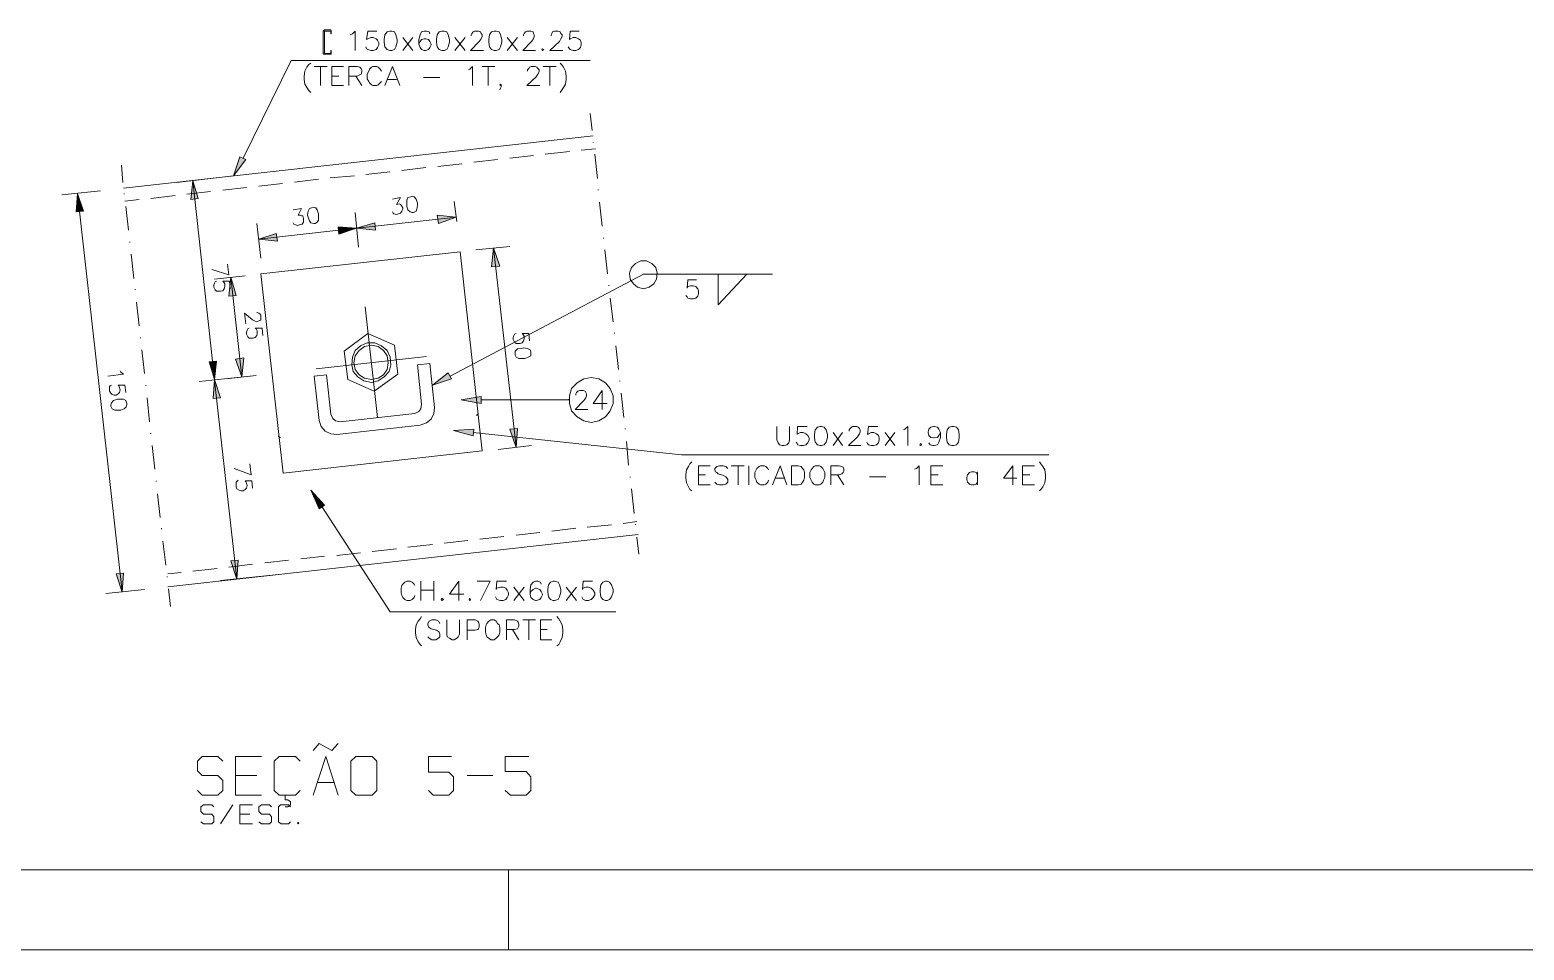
# Model space of a CAD drawing. Header units: millimetres. Extents: x 8 to 1677, y 56 to 1181.
# Drawn here: x 906.8 to 1093.2, y 55.7 to 170.5 of the extents above; entities that cross this region are included whole.
import ezdxf

# ---------------------------------------------------------------- set-up
doc = ezdxf.new("R2010")
doc.units = ezdxf.units.MM
doc.header["$MEASUREMENT"] = 0
doc.layers.get('0').update_dxf_attribs({"linetype": 'CONTINUOUS'})

# ---------------------------------------------------------------- blocks, each defined once
blk = doc.blocks.new('MF31AE950')
at = {"color": 7, "linetype": 'Continuous', "lineweight": 9, "true_color": 0x000007}
blk.add_lwpolyline([(123.35, 1039.55), (123.35, 149.38), (123.35, 149.38)], dxfattribs=at)
blk = doc.blocks.new('MF31AF450')
at = {"color": 7, "linetype": 'Continuous', "lineweight": 20, "true_color": 0x000007}
blk.add_lwpolyline([(133.34, 859.54), (123.33, 859.54), (123.33, 859.54)], dxfattribs=at)

msp = doc.modelspace()

# ---------------------------------------------------------------- hatches: boundary and pattern name
at = {"true_color": 0x000007}
for points in [[(933.75, 154.29), (932.23, 152.26), (932.99, 154.64)], [(927.14, 151.66), (927.82, 149.46), (926.89, 149.3)], [(912.75, 150.06), (913.51, 147.86), (912.58, 147.78)], [(957.64, 147.35), (960, 147.1), (957.8, 146.34)], [(945.26, 145.91), (947.55, 145.74), (945.35, 144.98)], [(949.93, 145.5), (947.55, 145.74), (949.85, 146.42)], [(937.72, 144.14), (935.36, 144.39), (937.56, 145.07)], [(964.67, 143.3), (965.43, 141), (964.4, 140.91)], [(931.88, 139.64), (932.56, 137.36), (931.64, 137.28)], [(929.85, 126.86), (929.17, 129.06), (930.11, 129.14)], [(933.24, 127.2), (932.48, 129.4), (933.49, 129.57)], [(929.85, 126.86), (930.61, 124.57), (929.68, 124.49)], [(959.41, 126.94), (957.04, 126.18), (958.99, 127.7)], [(963.13, 123.9), (960.6, 124.33), (963.13, 124.74)], [(962.12, 119.83), (959.67, 120.5), (962.2, 120.67)], [(967.46, 118.39), (966.68, 120.67), (967.63, 120.77)], [(942.9, 110.76), (941.87, 113.06), (943.58, 111.19)], [(918.34, 100.36), (917.58, 102.64), (918.5, 102.72)], [(932.65, 101.96), (931.88, 104.25), (932.81, 104.33)]]:
    msp.add_hatch(color=7, dxfattribs=at).paths.add_polyline_path(points)

# ---------------------------------------------------------------- linework, layer by layer
at = {"color": 7, "linetype": 'Continuous', "lineweight": 20, "true_color": 0x000007}
for points in [[(943.58, 170.47), (943.5, 170.39), (943.4, 170.3)], [(943.4, 167.51), (943.4, 170.3), (943.4, 170.3)], [(943.58, 170.47), (944.34, 170.47), (944.34, 170.47)], [(943.66, 170.3), (943.58, 170.3), (943.58, 170.22)], [(943.58, 167.59), (943.58, 170.22), (943.58, 170.22)], [(943.66, 170.3), (944.26, 170.3), (944.26, 170.3)], [(944.34, 170.22), (944.34, 170.3), (944.26, 170.3)], [(944.42, 170.3), (944.42, 170.39), (944.34, 170.47)], [(944.34, 169.96), (944.34, 170.22), (944.34, 170.22)], [(944.34, 169.96), (944.42, 169.96), (944.42, 169.96)], [(944.42, 169.96), (944.42, 170.3), (944.42, 170.3)], [(947.38, 167.92), (947.38, 170.3), (947.05, 169.96), (946.79, 169.87)], [(948.74, 168.35), (948.82, 168.1), (948.99, 168.02), (949.33, 167.92), (949.66, 167.92), (950.01, 168.02), (950.18, 168.27), (950.34, 168.6), (950.34, 168.87), (950.18, 169.2), (950.01, 169.36), (949.66, 169.54), (949.33, 169.54), (948.99, 169.36), (948.82, 169.28), (948.99, 170.3), (950.09, 170.3)], [(955.34, 168.7), (955.52, 169.03), (955.68, 169.28), (956.02, 169.36), (956.2, 169.36), (956.53, 169.28), (956.69, 169.03), (956.88, 168.7), (956.88, 168.6), (956.69, 168.27), (956.53, 168.02), (956.2, 167.92), (956.02, 167.92), (955.68, 168.02), (955.52, 168.27), (955.34, 168.7), (955.34, 169.28), (955.52, 169.87), (955.68, 170.22), (956.02, 170.3), (956.28, 170.3), (956.61, 170.22), (956.69, 169.96)], [(961.87, 169.71), (961.87, 169.87), (961.95, 170.04), (962.12, 170.22), (962.28, 170.3), (962.8, 170.3), (963.04, 170.22), (963.13, 170.04), (963.23, 169.87), (963.23, 169.63), (963.13, 169.36), (962.88, 169.03), (961.79, 167.92), (963.39, 167.92)], [(968.39, 169.71), (968.39, 169.87), (968.47, 170.04), (968.63, 170.22), (968.8, 170.3), (969.31, 170.3), (969.58, 170.22), (969.66, 170.04), (969.74, 169.87), (969.74, 169.63), (969.66, 169.36), (969.4, 169.03), (968.3, 167.92), (969.91, 167.92)], [(971.86, 169.71), (971.86, 169.87), (971.94, 170.04), (972.03, 170.22), (972.27, 170.3), (972.7, 170.3), (972.95, 170.22), (973.03, 170.04), (973.22, 169.87), (973.22, 169.63), (973.03, 169.36), (972.87, 169.03), (971.69, 167.92), (973.3, 167.92)], [(973.98, 168.35), (974.14, 168.1), (974.23, 168.02), (974.57, 167.92), (974.9, 167.92), (975.25, 168.02), (975.5, 168.27), (975.58, 168.6), (975.58, 168.87), (975.5, 169.2), (975.25, 169.36), (974.9, 169.54), (974.57, 169.54), (974.23, 169.36), (974.14, 169.28), (974.23, 170.3), (975.33, 170.3)], [(944.34, 167.92), (944.42, 167.92), (944.42, 167.92)], [(944.34, 167.59), (944.34, 167.92), (944.34, 167.92)], [(944.42, 167.51), (944.42, 167.92), (944.42, 167.92)], [(953.32, 167.92), (954.58, 169.54), (954.58, 169.54)], [(953.32, 169.54), (954.58, 167.92), (954.58, 167.92)], [(959.84, 167.92), (961.11, 169.54), (961.11, 169.54)], [(959.84, 169.54), (961.11, 167.92), (961.11, 167.92)], [(966.35, 167.92), (967.63, 169.54), (967.63, 169.54)], [(966.35, 169.54), (967.63, 167.92), (967.63, 167.92)], [(941.87, 162.68), (941.63, 162.93), (941.38, 163.27), (941.11, 163.69), (941.03, 164.28), (941.03, 164.71), (941.11, 165.31), (941.38, 165.81), (941.63, 166.15), (941.87, 166.32)], [(942.3, 165.9), (943.91, 165.9), (943.91, 165.9)], [(943.07, 163.52), (943.07, 165.9), (943.07, 165.9)], [(943.4, 167.51), (943.5, 167.43), (943.58, 167.43)], [(943.58, 167.59), (943.66, 167.51), (943.66, 167.51)], [(943.58, 167.43), (944.34, 167.43), (944.34, 167.43)], [(943.66, 167.51), (944.26, 167.51), (944.26, 167.51)], [(944.26, 167.51), (944.34, 167.59), (944.34, 167.59)], [(944.34, 167.43), (944.42, 167.43), (944.42, 167.51)], [(944.5, 163.52), (944.5, 165.9), (945.94, 165.9)], [(946.62, 163.52), (946.62, 165.9), (947.63, 165.9), (947.98, 165.81), (948.14, 165.64), (948.23, 165.47), (948.23, 165.23), (948.14, 164.96), (947.98, 164.88), (947.63, 164.71), (946.62, 164.71)], [(950.69, 164.04), (950.52, 163.87), (950.26, 163.61), (950.09, 163.52), (949.58, 163.52), (949.42, 163.61), (949.17, 163.87), (949.09, 164.04), (948.9, 164.37), (948.9, 164.96), (949.09, 165.31), (949.17, 165.56), (949.42, 165.81), (949.58, 165.9), (950.09, 165.9), (950.26, 165.81), (950.52, 165.56), (950.69, 165.31)], [(951.1, 163.52), (952.05, 165.9), (952.97, 163.52)], [(962.04, 163.52), (962.04, 165.9), (961.69, 165.56), (961.52, 165.47)], [(963.23, 165.9), (964.83, 165.9), (964.83, 165.9)], [(963.99, 163.52), (963.99, 165.9), (963.99, 165.9)], [(968.9, 165.31), (968.9, 165.47), (969.06, 165.64), (969.15, 165.81), (969.4, 165.9), (969.83, 165.9), (970.07, 165.81), (970.16, 165.64), (970.34, 165.47), (970.34, 165.23), (970.16, 164.96), (969.99, 164.63), (968.8, 163.52), (970.42, 163.52)], [(970.83, 165.9), (972.46, 165.9), (972.46, 165.9)], [(971.69, 163.52), (971.69, 165.9), (971.69, 165.9)], [(972.95, 162.68), (973.13, 162.93), (973.38, 163.27), (973.63, 163.69), (973.71, 164.28), (973.71, 164.71), (973.63, 165.31), (973.38, 165.81), (973.13, 166.15), (972.95, 166.32)], [(945.35, 164.71), (944.5, 164.71), (944.5, 164.71)], [(947.46, 164.71), (948.23, 163.52), (948.23, 163.52)], [(952.54, 164.28), (951.45, 164.28), (951.45, 164.28)], [(955.93, 164.55), (957.97, 164.55), (957.97, 164.55)], [(944.5, 163.52), (945.94, 163.52), (945.94, 163.52)], [(965.43, 163.01), (965.51, 163.19), (965.59, 163.36), (965.59, 163.61), (965.51, 163.69), (965.43, 163.61), (965.51, 163.52), (965.59, 163.61)], [(976.94, 157.93), (976.69, 160.05), (976.69, 160.05)], [(918.5, 150.74), (977.1, 157.25), (977.1, 157.25)], [(966.68, 154.46), (969.66, 154.81), (969.66, 154.81)], [(971.1, 154.97), (974.14, 155.32), (974.14, 155.32)], [(975.58, 155.49), (977.37, 155.65), (977.37, 155.65)], [(977.1, 156.41), (977.1, 156.49), (977.1, 156.49)], [(977.62, 151.93), (977.27, 154.97), (977.27, 154.97)], [(918.42, 151.42), (918.26, 153.62), (918.26, 153.62)], [(953.22, 152.94), (956.2, 153.29), (956.2, 153.29)], [(957.72, 153.45), (960.68, 153.78), (960.68, 153.78)], [(962.2, 153.96), (965.16, 154.29), (965.16, 154.29)], [(927.14, 151.66), (926.89, 149.3), (926.89, 149.3)], [(927.14, 151.66), (927.82, 149.46), (927.82, 149.46)], [(935.36, 150.99), (938.32, 151.33), (938.32, 151.33)], [(939.84, 151.5), (942.82, 151.85), (942.82, 151.85)], [(944.26, 152.01), (947.3, 152.26), (947.3, 152.26)], [(948.74, 152.43), (951.7, 152.77), (951.7, 152.77)], [(912.75, 150.06), (912.58, 147.78), (912.58, 147.78)], [(912.75, 150.06), (913.51, 147.86), (913.51, 147.86)], [(918.59, 149.98), (918.59, 150.06), (918.59, 150.06)], [(918.67, 149.13), (920.46, 149.3), (920.46, 149.3)], [(921.9, 149.46), (924.94, 149.81), (924.94, 149.81)], [(926.38, 149.98), (929.35, 150.31), (929.35, 150.31)], [(926.89, 149.3), (927.82, 149.46), (927.82, 149.46)], [(930.88, 150.49), (933.84, 150.82), (933.84, 150.82)], [(977.7, 150.49), (977.7, 150.57), (977.7, 150.57)], [(912.58, 147.78), (913.51, 147.86), (913.51, 147.86)], [(919.1, 145.5), (918.77, 148.46), (918.77, 148.46)], [(960, 147.1), (957.64, 147.35), (957.64, 147.35)], [(957.64, 147.35), (957.8, 146.34), (957.8, 146.34)], [(978.21, 145.99), (977.86, 148.97), (977.86, 148.97)], [(947.55, 145.74), (945.26, 145.91), (945.26, 145.91)], [(945.26, 145.91), (945.35, 144.98), (945.35, 144.98)], [(947.55, 145.74), (945.35, 144.98), (945.35, 144.98)], [(947.55, 145.74), (949.85, 146.42), (949.85, 146.42)], [(947.55, 145.74), (949.93, 145.5), (949.93, 145.5)], [(949.93, 145.5), (949.85, 146.42), (949.85, 146.42)], [(960, 147.1), (957.8, 146.34), (957.8, 146.34)], [(919.27, 143.96), (919.27, 144.06), (919.27, 144.06)], [(935.36, 144.39), (937.56, 145.07), (937.56, 145.07)], [(935.36, 144.39), (937.72, 144.14), (937.72, 144.14)], [(937.72, 144.14), (937.56, 145.07), (937.56, 145.07)], [(978.38, 144.47), (978.38, 144.55), (978.38, 144.55)], [(919.78, 139.48), (919.45, 142.52), (919.45, 142.52)], [(935.61, 140.07), (960.51, 142.78), (960.51, 142.78)], [(963.23, 117.97), (960.51, 142.78), (960.51, 142.78)], [(964.67, 143.3), (964.4, 140.91), (964.4, 140.91)], [(964.67, 143.3), (965.43, 141), (965.43, 141)], [(978.89, 140.07), (978.54, 143.03), (978.54, 143.03)], [(938.4, 115.18), (935.61, 140.07), (935.61, 140.07)], [(964.4, 140.91), (965.43, 141), (965.43, 141)], [(992.68, 139.99), (992.68, 136.17), (992.68, 136.17)], [(992.68, 136.17), (996.24, 139.99), (996.24, 139.99)], [(919.94, 138.04), (919.94, 138.12), (919.94, 138.12)], [(931.88, 139.64), (931.64, 137.28), (931.64, 137.28)], [(931.88, 139.64), (932.56, 137.36), (932.56, 137.36)], [(979.05, 138.55), (979.05, 138.63), (979.05, 138.63)], [(988.63, 137.36), (988.8, 137.19), (988.88, 137.03), (989.21, 136.94), (989.56, 136.94), (989.89, 137.03), (990.15, 137.28), (990.23, 137.61), (990.23, 137.87), (990.15, 138.2), (989.89, 138.47), (989.56, 138.55), (989.21, 138.55), (988.88, 138.47), (988.8, 138.28), (988.88, 139.31), (989.97, 139.31)], [(920.46, 133.55), (920.11, 136.51), (920.11, 136.51)], [(931.64, 137.28), (932.56, 137.36), (932.56, 137.36)], [(979.57, 134.05), (979.22, 137.03), (979.22, 137.03)], [(948.66, 135.92), (950.18, 122.13), (950.18, 122.13)], [(979.73, 132.61), (979.73, 132.71), (979.73, 132.71)], [(920.62, 132.03), (920.62, 132.12), (920.62, 132.12)], [(921.13, 127.62), (920.79, 130.59), (920.79, 130.59)], [(980.25, 128.13), (979.9, 131.09), (979.9, 131.09)], [(930.11, 129.14), (929.17, 129.06), (929.17, 129.06)], [(929.85, 126.86), (929.17, 129.06), (929.17, 129.06)], [(929.85, 126.86), (930.11, 129.14), (930.11, 129.14)], [(933.49, 129.57), (932.48, 129.4), (932.48, 129.4)], [(933.24, 127.2), (932.48, 129.4), (932.48, 129.4)], [(933.24, 127.2), (933.49, 129.57), (933.49, 129.57)], [(956.28, 129.73), (942.55, 128.21), (942.55, 128.21)], [(956.69, 128.89), (955.17, 128.72), (955.17, 128.72)], [(955.68, 123.81), (955.17, 128.72), (955.17, 128.72)], [(957.29, 123.38), (956.69, 128.89), (956.69, 128.89)], [(929.85, 126.86), (929.68, 124.49), (929.68, 124.49)], [(929.85, 126.86), (930.61, 124.57), (930.61, 124.57)], [(942.3, 127.29), (943.83, 127.45), (943.83, 127.45)], [(942.9, 121.78), (942.3, 127.29), (942.3, 127.29)], [(944.34, 122.54), (943.83, 127.45), (943.83, 127.45)], [(921.3, 126.09), (921.3, 126.18), (921.3, 126.18)], [(974.9, 124.9), (974.9, 125.09), (974.99, 125.25), (975.15, 125.42), (975.42, 125.5), (975.83, 125.5), (976.09, 125.42), (976.18, 125.25), (976.26, 125.09), (976.26, 124.82), (976.18, 124.57), (975.93, 124.24), (974.82, 123.13), (976.42, 123.13)], [(978.21, 123.13), (978.21, 125.5), (977.1, 123.9), (978.81, 123.9)], [(980.41, 126.61), (980.41, 126.69), (980.41, 126.69)], [(980.92, 122.13), (980.58, 125.17), (980.58, 125.17)], [(921.73, 121.61), (921.46, 124.57), (921.46, 124.57)], [(929.68, 124.49), (930.61, 124.57), (930.61, 124.57)], [(954.84, 122.62), (955.34, 122.89), (955.6, 123.22), (955.68, 123.81)], [(955.52, 121.18), (956.28, 121.45), (956.88, 121.94), (957.21, 122.62), (957.29, 123.38)], [(942.9, 121.78), (943.15, 121.02), (943.66, 120.42), (944.34, 120.09), (945.1, 120.01)], [(944.34, 122.54), (944.59, 122.03), (944.93, 121.7), (945.51, 121.61)], [(955.52, 121.18), (945.1, 120.01), (945.1, 120.01)], [(954.84, 122.62), (945.51, 121.61), (945.51, 121.61)], [(962.55, 122.37), (962.63, 122.46), (962.71, 122.54)], [(921.9, 120.09), (921.9, 120.17), (921.9, 120.17)], [(937.82, 119.83), (937.9, 119.74), (937.99, 119.66), (938.07, 119.66)], [(967.63, 120.77), (966.68, 120.67), (966.68, 120.67)], [(967.46, 118.39), (966.68, 120.67), (966.68, 120.67)], [(967.46, 118.39), (967.63, 120.77), (967.63, 120.77)], [(981.09, 120.67), (981.09, 120.77), (981.09, 120.77)], [(999.98, 121.02), (999.98, 119.33), (1000.14, 118.98), (1000.31, 118.73), (1000.65, 118.65), (1000.9, 118.65), (1001.23, 118.73), (1001.5, 118.98), (1001.58, 119.33), (1001.58, 121.02)], [(1002.42, 119.07), (1002.51, 118.9), (1002.59, 118.73), (1002.94, 118.65), (1003.27, 118.65), (1003.62, 118.73), (1003.86, 118.98), (1004.03, 119.33), (1004.03, 119.58), (1003.86, 119.91), (1003.62, 120.09), (1003.27, 120.26), (1002.94, 120.26), (1002.59, 120.09), (1002.51, 120.01), (1002.59, 121.02), (1003.78, 121.02)], [(1007.01, 118.65), (1008.18, 120.26), (1008.18, 120.26)], [(1007.01, 120.26), (1008.18, 118.65), (1008.18, 118.65)], [(1009.02, 120.42), (1009.02, 120.59), (1009.12, 120.77), (1009.29, 120.93), (1009.45, 121.02), (1009.97, 121.02), (1010.13, 120.93), (1010.3, 120.77), (1010.38, 120.59), (1010.38, 120.34), (1010.3, 120.09), (1010.05, 119.74), (1008.94, 118.65), (1010.48, 118.65)], [(1011.24, 119.07), (1011.32, 118.9), (1011.41, 118.73), (1011.74, 118.65), (1012.08, 118.65), (1012.41, 118.73), (1012.68, 118.98), (1012.76, 119.33), (1012.76, 119.58), (1012.68, 119.91), (1012.41, 120.09), (1012.08, 120.26), (1011.74, 120.26), (1011.41, 120.09), (1011.32, 120.01), (1011.41, 121.02), (1012.6, 121.02)], [(1013.52, 118.65), (1014.71, 120.26), (1014.71, 120.26)], [(1013.52, 120.26), (1014.71, 118.65), (1014.71, 118.65)], [(1016.32, 118.65), (1016.32, 121.02), (1015.97, 120.67), (1015.8, 120.59)], [(1018.95, 118.98), (1019.11, 118.73), (1019.44, 118.65), (1019.61, 118.65), (1020.04, 118.73), (1020.2, 119.07), (1020.39, 119.66), (1020.39, 120.26), (1020.2, 120.67), (1020.04, 120.93), (1019.61, 121.02), (1019.53, 121.02), (1019.2, 120.93), (1018.95, 120.67), (1018.85, 120.34), (1018.85, 120.26), (1018.95, 119.91), (1019.2, 119.66), (1019.53, 119.58), (1019.61, 119.58), (1020.04, 119.66), (1020.2, 119.91), (1020.39, 120.26)], [(922.41, 115.68), (922.06, 118.65), (922.06, 118.65)], [(938.4, 115.18), (963.23, 117.97), (963.23, 117.97)], [(981.5, 116.19), (981.25, 119.15), (981.25, 119.15)], [(989.39, 112.98), (989.13, 113.14), (988.96, 113.48), (988.71, 113.99), (988.63, 114.58), (988.63, 115), (988.71, 115.59), (988.96, 116.02), (989.13, 116.35), (989.39, 116.62)], [(990.23, 113.74), (990.23, 116.11), (991.67, 116.11)], [(992.27, 114.07), (992.52, 113.82), (992.86, 113.74), (993.28, 113.74), (993.63, 113.82), (993.87, 114.07), (993.87, 114.42), (993.71, 114.67), (993.63, 114.75), (993.36, 114.91), (992.68, 115.1), (992.52, 115.26), (992.35, 115.34), (992.27, 115.59), (992.27, 115.77), (992.52, 116.02), (992.86, 116.11), (993.28, 116.11), (993.63, 116.02), (993.87, 115.77)], [(994.3, 116.11), (995.91, 116.11), (995.91, 116.11)], [(995.15, 113.74), (995.15, 116.11), (995.15, 116.11)], [(996.5, 113.74), (996.5, 116.11), (996.5, 116.11)], [(998.95, 114.32), (998.87, 114.07), (998.62, 113.82), (998.44, 113.74), (997.94, 113.74), (997.78, 113.82), (997.51, 114.07), (997.43, 114.32), (997.26, 114.67), (997.26, 115.26), (997.43, 115.59), (997.51, 115.77), (997.78, 116.02), (997.94, 116.11), (998.44, 116.11), (998.62, 116.02), (998.87, 115.77), (998.95, 115.59)], [(999.46, 113.74), (1000.39, 116.11), (1001.23, 113.74)], [(1006.74, 113.74), (1006.74, 116.11), (1007.77, 116.11), (1008.1, 116.02), (1008.26, 115.94), (1008.36, 115.68), (1008.36, 115.43), (1008.26, 115.26), (1008.1, 115.1), (1007.77, 115), (1006.74, 115)], [(1017.76, 113.74), (1017.76, 116.11), (1017.41, 115.77), (1017.16, 115.68)], [(1019.2, 113.74), (1019.2, 116.11), (1020.72, 116.11)], [(1029.43, 113.74), (1029.43, 116.11), (1028.26, 114.58), (1029.95, 114.58)], [(1030.62, 113.74), (1030.62, 116.11), (1032.15, 116.11)], [(1032.74, 112.98), (1032.91, 113.14), (1033.17, 113.48), (1033.42, 113.99), (1033.5, 114.58), (1033.5, 115), (1033.42, 115.59), (1033.17, 116.02), (1032.91, 116.35), (1032.74, 116.62)], [(922.57, 114.15), (922.57, 114.24), (922.57, 114.24)], [(981.68, 114.67), (981.68, 114.75), (981.68, 114.75)], [(991.08, 115), (990.23, 115), (990.23, 115)], [(990.23, 113.74), (991.67, 113.74), (991.67, 113.74)], [(1000.9, 114.58), (999.79, 114.58), (999.79, 114.58)], [(1007.58, 115), (1008.36, 113.74), (1008.36, 113.74)], [(1011.57, 114.75), (1013.6, 114.75), (1013.6, 114.75)], [(1020.12, 115), (1019.2, 115), (1019.2, 115)], [(1019.2, 113.74), (1020.72, 113.74), (1020.72, 113.74)], [(1025.03, 115), (1024.87, 115.26), (1024.62, 115.34), (1024.27, 115.34), (1024.02, 115.26), (1023.76, 115), (1023.68, 114.67), (1023.68, 114.42), (1023.76, 114.07), (1024.02, 113.82), (1024.27, 113.74), (1024.62, 113.74), (1024.87, 113.82), (1025.03, 114.07)], [(1025.03, 113.74), (1025.03, 115.34), (1025.03, 115.34)], [(1031.55, 115), (1030.62, 115), (1030.62, 115)], [(1030.62, 113.74), (1032.15, 113.74), (1032.15, 113.74)], [(923.09, 109.67), (922.74, 112.63), (922.74, 112.63)], [(982.18, 110.18), (981.85, 113.23), (981.85, 113.23)], [(923.25, 108.23), (923.25, 108.32), (923.25, 108.32)], [(971.94, 107.97), (974.9, 108.32), (974.9, 108.32)], [(976.34, 108.48), (979.39, 108.75), (979.39, 108.75)], [(980.84, 108.91), (982.53, 109.16), (982.53, 109.16)], [(982.36, 108.75), (982.36, 108.83), (982.36, 108.83)], [(923.76, 103.73), (923.42, 106.71), (923.42, 106.71)], [(924.01, 101.04), (982.69, 107.55), (982.69, 107.55)], [(953.98, 105.95), (957.04, 106.28), (957.04, 106.28)], [(958.48, 106.45), (961.44, 106.79), (961.44, 106.79)], [(962.96, 106.96), (965.92, 107.31), (965.92, 107.31)], [(967.46, 107.47), (970.42, 107.8), (970.42, 107.8)], [(982.78, 105.09), (982.53, 107.21), (982.53, 107.21)], [(940.62, 104.51), (943.58, 104.84), (943.58, 104.84)], [(945.1, 104.92), (948.06, 105.27), (948.06, 105.27)], [(949.5, 105.44), (952.54, 105.77), (952.54, 105.77)], [(918.5, 102.72), (917.58, 102.64), (917.58, 102.64)], [(918.34, 100.36), (917.58, 102.64), (917.58, 102.64)], [(918.34, 100.36), (918.5, 102.72), (918.5, 102.72)], [(924.01, 102.64), (925.7, 102.81), (925.7, 102.81)], [(927.14, 102.97), (930.2, 103.32), (930.2, 103.32)], [(931.64, 103.49), (934.6, 103.83), (934.6, 103.83)], [(932.81, 104.33), (931.88, 104.25), (931.88, 104.25)], [(932.65, 101.96), (931.88, 104.25), (931.88, 104.25)], [(932.65, 101.96), (932.81, 104.33), (932.81, 104.33)], [(936.12, 104), (939.08, 104.33), (939.08, 104.33)], [(923.93, 102.21), (923.93, 102.29), (923.93, 102.29)], [(924.34, 98.57), (924.09, 100.77), (924.09, 100.77)], [(954.84, 99.93), (954.76, 99.68), (954.49, 99.42), (954.25, 99.33), (953.82, 99.33), (953.57, 99.42), (953.32, 99.68), (953.22, 99.93), (953.14, 100.28), (953.14, 100.86), (953.22, 101.2), (953.32, 101.37), (953.57, 101.62), (953.82, 101.72), (954.25, 101.72), (954.49, 101.62), (954.76, 101.37), (954.84, 101.2)], [(955.6, 99.33), (955.6, 101.72), (955.6, 101.72)], [(957.21, 101.72), (957.21, 99.33), (957.21, 99.33)], [(960.33, 99.33), (960.33, 101.72), (959.16, 100.1), (960.93, 100.1)], [(963.04, 99.33), (964.24, 101.72), (962.63, 101.72)], [(964.91, 99.76), (965, 99.6), (965.08, 99.42), (965.51, 99.33), (965.84, 99.33), (966.19, 99.42), (966.35, 99.68), (966.52, 100.01), (966.52, 100.28), (966.35, 100.61), (966.19, 100.86), (965.84, 100.96), (965.51, 100.96), (965.08, 100.86), (965, 100.69), (965.08, 101.72), (966.27, 101.72)], [(967.2, 99.33), (968.47, 100.96), (968.47, 100.96)], [(967.2, 100.96), (968.47, 99.33), (968.47, 99.33)], [(969.23, 100.1), (969.31, 100.44), (969.58, 100.69), (969.91, 100.86), (969.99, 100.86), (970.42, 100.69), (970.59, 100.44), (970.75, 100.1), (970.75, 100.01), (970.59, 99.68), (970.42, 99.42), (969.99, 99.33), (969.91, 99.33), (969.58, 99.42), (969.31, 99.68), (969.23, 100.1), (969.23, 100.69), (969.31, 101.29), (969.58, 101.62), (969.91, 101.72), (970.16, 101.72), (970.5, 101.62), (970.59, 101.37)], [(973.71, 99.33), (974.99, 100.96), (974.99, 100.96)], [(973.71, 100.96), (974.99, 99.33), (974.99, 99.33)], [(975.66, 99.76), (975.75, 99.6), (975.83, 99.42), (976.18, 99.33), (976.51, 99.33), (976.85, 99.42), (977.1, 99.68), (977.27, 100.01), (977.27, 100.28), (977.1, 100.61), (976.85, 100.86), (976.51, 100.96), (976.18, 100.96), (975.83, 100.86), (975.75, 100.69), (975.83, 101.72), (977.02, 101.72)], [(955.6, 100.61), (957.21, 100.61), (957.21, 100.61)], [(955.68, 93.66), (955.52, 93.83), (955.25, 94.17), (955.01, 94.69), (954.92, 95.27), (954.92, 95.7), (955.01, 96.29), (955.25, 96.72), (955.52, 97.05), (955.68, 97.3)], [(972.54, 93.66), (972.79, 93.83), (972.95, 94.17), (973.22, 94.69), (973.3, 95.27), (973.3, 95.7), (973.22, 96.29), (972.95, 96.72), (972.79, 97.05), (972.54, 97.3)], [(956.45, 94.77), (956.61, 94.6), (956.96, 94.42), (957.45, 94.42), (957.8, 94.6), (957.97, 94.77), (957.97, 95.1), (957.88, 95.37), (957.8, 95.45), (957.55, 95.61), (956.88, 95.78), (956.61, 95.94), (956.53, 96.04), (956.45, 96.29), (956.45, 96.46), (956.61, 96.72), (956.96, 96.89), (957.45, 96.89), (957.8, 96.72), (957.97, 96.46)], [(958.81, 96.89), (958.81, 95.1), (958.89, 94.77), (959.16, 94.6), (959.49, 94.42), (959.75, 94.42), (960.08, 94.6), (960.25, 94.77), (960.43, 95.1), (960.43, 96.89)], [(961.36, 94.42), (961.36, 96.89), (962.37, 96.89), (962.71, 96.72), (962.8, 96.62), (962.88, 96.37), (962.88, 96.04), (962.8, 95.78), (962.71, 95.7), (962.37, 95.61), (961.36, 95.61)], [(966.27, 94.42), (966.27, 96.89), (967.28, 96.89), (967.63, 96.72), (967.71, 96.62), (967.79, 96.37), (967.79, 96.13), (967.71, 95.94), (967.63, 95.78), (967.28, 95.7), (966.27, 95.7)], [(967.03, 95.7), (967.79, 94.42), (967.79, 94.42)], [(968.3, 96.89), (969.91, 96.89), (969.91, 96.89)], [(969.06, 94.42), (969.06, 96.89), (969.06, 96.89)], [(970.5, 94.42), (970.5, 96.89), (971.94, 96.89)], [(971.35, 95.7), (970.5, 95.7), (970.5, 95.7)], [(970.5, 94.42), (971.94, 94.42), (971.94, 94.42)], [(942.14, 80.63), (942.9, 81.47), (944.5, 80.63), (945.26, 81.47)], [(927.73, 75.63), (928.33, 75.04), (930.28, 75.04), (930.88, 75.63), (930.88, 76.89), (930.28, 77.49), (928.33, 77.49), (927.73, 78.08), (927.73, 79.27), (928.33, 79.87), (930.28, 79.87), (930.88, 79.27)], [(932.48, 75.04), (932.48, 79.87), (935.71, 79.87)], [(940.52, 75.63), (939.94, 75.04), (937.9, 75.04), (937.31, 75.63), (937.31, 79.27), (937.9, 79.87), (939.94, 79.87), (940.52, 79.27)], [(942.14, 75.04), (943.74, 79.87), (945.26, 75.04)], [(956.53, 75.63), (957.12, 75.04), (959.08, 75.04), (959.67, 75.63), (959.67, 77.32), (959.08, 77.92), (956.53, 77.92), (956.53, 79.27), (956.53, 79.87), (959.41, 79.87)], [(966.1, 75.63), (966.78, 75.04), (968.72, 75.04), (969.31, 75.63), (969.31, 77.32), (968.72, 78), (966.1, 78), (966.1, 79.27), (966.1, 79.87), (969.06, 79.87)], [(935.11, 77.49), (932.48, 77.49), (932.48, 77.49)], [(944.75, 76.64), (942.64, 76.64), (942.64, 76.64)], [(961.36, 77.49), (964.57, 77.49), (964.57, 77.49)], [(932.48, 75.04), (935.71, 75.04), (935.71, 75.04)], [(938.67, 75.04), (938.67, 74.44), (939, 74.44), (939.34, 74.19), (939.34, 73.85), (939, 73.6), (938.67, 73.6)], [(928.16, 71.73), (928.49, 71.48), (929.52, 71.48), (929.77, 71.73), (929.77, 72.33), (929.52, 72.66), (928.49, 72.66), (928.16, 73), (928.16, 73.6), (928.49, 73.85), (929.52, 73.85), (929.77, 73.6)], [(930.61, 71.48), (932.15, 73.85), (932.15, 73.85)], [(932.99, 71.48), (932.99, 73.85), (934.6, 73.85)], [(935.36, 71.73), (935.71, 71.48), (936.71, 71.48), (936.96, 71.73), (936.96, 72.33), (936.71, 72.66), (935.71, 72.66), (935.36, 73), (935.36, 73.6), (935.71, 73.85), (936.71, 73.85), (936.96, 73.6)], [(939.34, 71.73), (939.08, 71.48), (938.15, 71.48), (937.82, 71.73), (937.82, 73.6), (938.07, 73.85), (939.08, 73.85), (939.34, 73.6)], [(934.27, 72.66), (932.99, 72.66), (932.99, 72.66)], [(932.99, 71.48), (934.6, 71.48), (934.6, 71.48)]]:
    msp.add_lwpolyline(points, dxfattribs=at)
for points in [[(951.7, 170.3), (951.96, 170.3), (952.29, 170.22), (952.46, 169.87), (952.64, 169.28), (952.64, 168.95), (952.46, 168.35), (952.29, 168.02), (951.96, 167.92), (951.7, 167.92), (951.37, 168.02), (951.1, 168.35), (951.02, 168.95), (951.02, 169.28), (951.1, 169.87), (951.37, 170.22)], [(958.22, 170.3), (958.48, 170.3), (958.81, 170.22), (958.99, 169.87), (959.16, 169.28), (959.16, 168.95), (958.99, 168.35), (958.81, 168.02), (958.48, 167.92), (958.22, 167.92), (957.88, 168.02), (957.64, 168.35), (957.55, 168.95), (957.55, 169.28), (957.64, 169.87), (957.88, 170.22)], [(964.75, 170.3), (965, 170.3), (965.34, 170.22), (965.51, 169.87), (965.67, 169.28), (965.67, 168.95), (965.51, 168.35), (965.34, 168.02), (965, 167.92), (964.75, 167.92), (964.4, 168.02), (964.15, 168.35), (964.07, 168.95), (964.07, 169.28), (964.15, 169.87), (964.4, 170.22)], [(970.75, 168.1), (970.92, 168.02), (970.75, 167.92), (970.67, 168.02)], [(983.37, 138.2), (984.05, 138.38), (984.64, 138.8), (984.98, 139.39), (985.07, 140.15), (984.89, 140.83), (984.4, 141.34), (983.72, 141.67), (983.04, 141.67), (982.36, 141.34), (981.85, 140.83), (981.6, 140.15), (981.68, 139.39), (982.1, 138.8), (982.61, 138.38)], [(952.72, 127.53), (949.75, 125.42), (946.46, 126.86), (946.03, 130.41), (948.99, 132.61), (952.29, 131.17)], [(949.42, 126.52), (950.26, 126.69), (951.02, 127.2), (951.62, 127.88), (951.86, 128.72), (951.78, 129.65), (951.37, 130.49), (950.69, 131.09), (949.85, 131.44), (948.9, 131.44), (948.06, 131.09), (947.38, 130.49), (947.05, 129.65), (946.97, 128.72), (947.13, 127.88), (947.73, 127.2), (948.49, 126.69)], [(949.42, 126.86), (950.26, 127.02), (950.94, 127.45), (951.37, 128.13), (951.53, 128.97), (951.37, 129.82), (950.94, 130.49), (950.26, 131.01), (949.42, 131.17), (948.57, 131.01), (947.89, 130.49), (947.38, 129.82), (947.22, 128.97), (947.38, 128.13), (947.89, 127.45), (948.57, 127.02)], [(976.85, 121.53), (977.78, 121.7), (978.62, 122.21), (979.22, 122.97), (979.57, 123.9), (979.57, 124.82), (979.22, 125.76), (978.62, 126.44), (977.78, 126.94), (976.85, 127.12), (975.93, 126.94), (975.07, 126.44), (974.39, 125.76), (974.14, 124.82), (974.14, 123.9), (974.39, 122.97), (975.07, 122.21), (975.93, 121.7)], [(1005.38, 121.02), (1005.57, 121.02), (1005.9, 120.93), (1006.15, 120.59), (1006.33, 120.01), (1006.33, 119.66), (1006.15, 119.07), (1005.9, 118.73), (1005.57, 118.65), (1005.38, 118.65), (1005.05, 118.73), (1004.79, 119.07), (1004.71, 119.66), (1004.71, 120.01), (1004.79, 120.59), (1005.05, 120.93)], [(1021.82, 121.02), (1022.07, 121.02), (1022.4, 120.93), (1022.67, 120.59), (1022.75, 120.01), (1022.75, 119.66), (1022.67, 119.07), (1022.4, 118.73), (1022.07, 118.65), (1021.82, 118.65), (1021.48, 118.73), (1021.23, 119.07), (1021.15, 119.66), (1021.15, 120.01), (1021.23, 120.59), (1021.48, 120.93)], [(1017.92, 118.9), (1018.09, 118.73), (1017.92, 118.65), (1017.84, 118.73)], [(1001.83, 113.74), (1001.83, 116.11), (1002.67, 116.11), (1003.02, 116.02), (1003.19, 115.77), (1003.35, 115.59), (1003.45, 115.26), (1003.45, 114.67), (1003.35, 114.32), (1003.19, 114.07), (1003.02, 113.82), (1002.67, 113.74)], [(1004.79, 116.11), (1005.3, 116.11), (1005.47, 116.02), (1005.73, 115.77), (1005.81, 115.59), (1005.98, 115.26), (1005.98, 114.67), (1005.81, 114.32), (1005.73, 114.07), (1005.47, 113.82), (1005.3, 113.74), (1004.79, 113.74), (1004.62, 113.82), (1004.38, 114.07), (1004.29, 114.32), (1004.13, 114.67), (1004.13, 115.26), (1004.29, 115.59), (1004.38, 115.77), (1004.62, 116.02)], [(972.11, 101.72), (972.27, 101.72), (972.7, 101.62), (972.87, 101.29), (973.03, 100.69), (973.03, 100.36), (972.87, 99.76), (972.7, 99.42), (972.27, 99.33), (972.11, 99.33), (971.78, 99.42), (971.51, 99.76), (971.43, 100.36), (971.43, 100.69), (971.51, 101.29), (971.78, 101.62)], [(978.62, 101.72), (978.81, 101.72), (979.14, 101.62), (979.39, 101.29), (979.57, 100.69), (979.57, 100.36), (979.39, 99.76), (979.14, 99.42), (978.81, 99.33), (978.62, 99.33), (978.29, 99.42), (978.05, 99.76), (977.95, 100.36), (977.95, 100.69), (978.05, 101.29), (978.29, 101.62)], [(958.22, 99.6), (958.4, 99.42), (958.22, 99.33), (958.13, 99.42)], [(961.69, 99.6), (961.79, 99.42), (961.69, 99.33), (961.61, 99.42)], [(964.32, 96.89), (964.75, 96.89), (965, 96.72), (965.16, 96.46), (965.34, 96.29), (965.43, 95.94), (965.43, 95.37), (965.34, 95.02), (965.16, 94.77), (965, 94.6), (964.75, 94.42), (964.32, 94.42), (964.07, 94.6), (963.81, 94.77), (963.72, 95.02), (963.64, 95.37), (963.64, 95.94), (963.72, 96.29), (963.81, 96.46), (964.07, 96.72)], [(947.46, 79.87), (949.5, 79.87), (950.09, 79.27), (950.09, 75.63), (949.5, 75.04), (947.46, 75.04), (946.87, 75.63), (946.87, 79.27)], [(940.27, 71.48), (940.19, 71.57), (940.27, 71.65), (940.35, 71.57)]]:
    msp.add_lwpolyline(points, close=True, dxfattribs=at)
at = {"color": 7, "linetype": 'Continuous', "lineweight": 5, "true_color": 0x000007}
for points in [[(933.41, 154.46), (939.43, 166.67), (939.43, 166.67)], [(939.43, 166.67), (976.69, 166.67), (976.69, 166.67)], [(932.23, 152.26), (925.12, 151.42), (925.12, 151.42)], [(929.85, 126.86), (927.14, 151.66), (927.14, 151.66)], [(915.63, 150.41), (910.8, 149.89), (910.8, 149.89)], [(918.34, 100.44), (912.75, 150.06), (912.75, 150.06)], [(952.05, 147.78), (952.13, 147.61), (952.21, 147.53), (952.54, 147.43), (952.81, 147.53), (953.05, 147.61), (953.22, 147.86), (953.32, 148.11), (953.32, 148.29), (953.14, 148.62), (953.05, 148.7), (952.89, 148.79), (952.54, 148.7), (953.05, 149.55), (952.05, 149.38)], [(939.67, 146.42), (939.76, 146.26), (939.94, 146.17), (940.19, 146.07), (940.44, 146.17), (940.78, 146.26), (940.95, 146.5), (940.95, 146.75), (940.95, 146.93), (940.87, 147.27), (940.7, 147.27), (940.52, 147.35), (940.27, 147.35), (940.7, 148.19), (939.67, 148.03)], [(947.81, 143.38), (947.38, 147.7), (947.38, 147.7)], [(947.81, 143.38), (947.38, 147.7), (947.38, 147.7)], [(960.08, 146.59), (959.75, 149.05), (959.75, 149.05)], [(935.61, 142.02), (935.11, 146.34), (935.11, 146.34)], [(935.36, 144.39), (947.55, 145.74), (947.55, 145.74)], [(947.63, 145.74), (960, 147.1), (960, 147.1)], [(962.45, 143.03), (966.68, 143.46), (966.68, 143.46)], [(967.46, 118.47), (964.67, 143.3), (964.67, 143.3)], [(929.52, 140.58), (931.64, 139.91), (931.47, 141.26)], [(933.67, 139.82), (929.85, 139.39), (929.85, 139.39)], [(959.24, 127.29), (983.37, 139.99), (983.37, 139.99)], [(983.37, 139.99), (999.46, 139.99), (999.46, 139.99)], [(930.11, 139.14), (929.93, 139.06), (929.85, 138.88), (929.77, 138.63), (929.77, 138.38), (929.93, 138.04), (930.11, 137.87), (930.45, 137.87), (930.61, 137.87), (930.88, 137.95), (931.04, 138.2), (931.12, 138.47), (931.12, 138.8), (930.96, 139.06), (930.88, 139.14), (931.72, 139.14), (931.8, 138.2)], [(933.24, 127.2), (931.88, 139.64), (931.88, 139.64)], [(935.11, 135.24), (935.19, 135.24), (935.36, 135.16), (935.52, 135.08), (935.61, 134.91), (935.61, 134.48), (935.61, 134.31), (935.52, 134.23), (935.28, 134.15), (935.11, 134.05), (934.93, 134.15), (934.6, 134.31), (933.59, 135.16), (933.75, 133.8)], [(934.17, 133.29), (934, 133.21), (933.92, 133.04), (933.84, 132.79), (933.84, 132.53), (934, 132.2), (934.17, 132.03), (934.51, 132.03), (934.68, 132.03), (934.93, 132.12), (935.11, 132.36), (935.19, 132.61), (935.19, 132.96), (935.03, 133.21), (934.93, 133.29), (935.79, 133.29), (935.87, 132.36)], [(967.46, 132.61), (967.28, 132.53), (967.2, 132.36), (967.11, 132.12), (967.11, 131.85), (967.28, 131.52), (967.46, 131.35), (967.79, 131.35), (967.96, 131.35), (968.22, 131.44), (968.39, 131.69), (968.47, 131.93), (968.47, 132.28), (968.3, 132.53), (968.22, 132.61), (969.06, 132.61), (969.15, 131.69)], [(916.55, 127.29), (918.5, 127.53), (918.17, 127.8), (918.09, 127.96)], [(935.03, 127.37), (927.92, 126.61), (927.92, 126.61)], [(935.03, 127.37), (927.92, 126.61), (927.92, 126.61)], [(929.85, 126.77), (932.65, 101.96), (932.65, 101.96)], [(935.03, 127.37), (931.29, 126.94), (931.29, 126.94)], [(916.98, 126.18), (916.82, 126.09), (916.73, 126.01), (916.73, 125.68), (916.73, 125.42), (916.9, 125.17), (917.07, 125), (917.33, 124.9), (917.58, 124.9), (917.83, 125.09), (917.99, 125.25), (918.09, 125.58), (917.99, 125.85), (917.91, 126.09), (917.83, 126.18), (918.67, 126.18), (918.77, 125.25)], [(963.13, 124.33), (974.06, 124.33), (974.06, 124.33)], [(974.06, 124.33), (974.06, 124.41), (974.06, 124.41)], [(962.12, 120.26), (988.12, 117.46), (988.12, 117.46)], [(965.24, 118.14), (969.4, 118.65), (969.4, 118.65)], [(988.12, 117.46), (1033.93, 117.46), (1033.93, 117.46)], [(932.31, 115.77), (934.43, 115), (934.27, 116.35)], [(932.81, 114.32), (932.65, 114.15), (932.56, 114.07), (932.56, 113.74), (932.56, 113.48), (932.65, 113.23), (932.91, 113.06), (933.16, 112.98), (933.41, 112.98), (933.67, 113.14), (933.84, 113.31), (933.92, 113.66), (933.84, 113.91), (933.75, 114.15), (933.67, 114.24), (934.51, 114.24), (934.6, 113.31)], [(943.23, 111.03), (951.78, 97.9), (951.78, 97.9)], [(937.82, 102.56), (930.61, 101.8), (930.61, 101.8)], [(921.13, 100.69), (916.3, 100.18), (916.3, 100.18)], [(951.78, 97.9), (979.9, 97.9), (979.9, 97.9)]]:
    msp.add_lwpolyline(points, dxfattribs=at)
for points in [[(933.75, 154.29), (932.23, 152.26), (932.99, 154.64)], [(927.14, 151.66), (927.82, 149.46), (926.89, 149.3)], [(912.75, 150.06), (913.51, 147.86), (912.58, 147.78)], [(954.33, 149.65), (954.49, 149.73), (954.76, 149.65), (955.01, 149.38), (955.17, 148.87), (955.17, 148.62), (955.09, 148.11), (955.01, 147.86), (954.66, 147.7), (954.49, 147.7), (954.25, 147.78), (953.98, 148.03), (953.82, 148.46), (953.82, 148.79), (953.82, 149.22), (953.98, 149.55)], [(941.96, 148.29), (942.14, 148.37), (942.47, 148.29), (942.64, 148.03), (942.82, 147.53), (942.82, 147.27), (942.82, 146.75), (942.64, 146.5), (942.39, 146.34), (942.22, 146.34), (941.87, 146.42), (941.71, 146.67), (941.54, 147.1), (941.46, 147.35), (941.54, 147.86), (941.71, 148.19)], [(957.64, 147.35), (960, 147.1), (957.8, 146.34)], [(945.26, 145.91), (947.55, 145.74), (945.35, 144.98)], [(949.93, 145.5), (947.55, 145.74), (949.85, 146.42)], [(937.72, 144.14), (935.36, 144.39), (937.56, 145.07)], [(964.67, 143.3), (965.43, 141), (964.4, 140.91)], [(931.88, 139.64), (932.56, 137.36), (931.64, 137.28)], [(969.31, 130.33), (969.31, 130.16), (969.31, 129.82), (968.98, 129.65), (968.55, 129.49), (968.3, 129.49), (967.79, 129.49), (967.46, 129.65), (967.36, 129.92), (967.36, 130.16), (967.36, 130.41), (967.63, 130.68), (968.14, 130.76), (968.39, 130.84), (968.9, 130.76), (969.23, 130.59)], [(929.85, 126.86), (929.17, 129.06), (930.11, 129.14)], [(933.24, 127.2), (932.48, 129.4), (933.49, 129.57)], [(929.85, 126.86), (930.61, 124.57), (929.68, 124.49)], [(959.41, 126.94), (957.04, 126.18), (958.99, 127.7)], [(918.93, 123.9), (918.93, 123.73), (918.85, 123.47), (918.59, 123.22), (918.17, 123.05), (917.83, 123.05), (917.41, 123.05), (917.07, 123.22), (916.9, 123.56), (916.9, 123.73), (916.98, 123.98), (917.23, 124.24), (917.74, 124.41), (917.99, 124.41), (918.5, 124.41), (918.77, 124.24)], [(963.13, 123.9), (960.6, 124.33), (963.13, 124.74)], [(962.12, 119.83), (959.67, 120.5), (962.2, 120.67)], [(967.46, 118.39), (966.68, 120.67), (967.63, 120.77)], [(942.9, 110.76), (941.87, 113.06), (943.58, 111.19)], [(918.34, 100.36), (917.58, 102.64), (918.5, 102.72)], [(932.65, 101.96), (931.88, 104.25), (932.81, 104.33)]]:
    msp.add_lwpolyline(points, close=True, dxfattribs=at)
at = {"color": 7, "linetype": 'Continuous', "lineweight": 9, "true_color": 0x000007}
msp.add_lwpolyline([(1666.59, 65.73), (811.58, 65.73), (811.58, 65.73)], dxfattribs=at)

# ---------------------------------------------------------------- block references
at = {"color": 7, "true_color": 0xffffff, "rotation": 89.99999999999999}
for name in ['MF31AF450', 'MF31AE950']:
    msp.add_blockref(name, (1826.06, -67.61), dxfattribs=at)

doc.saveas('drawing.dxf')
